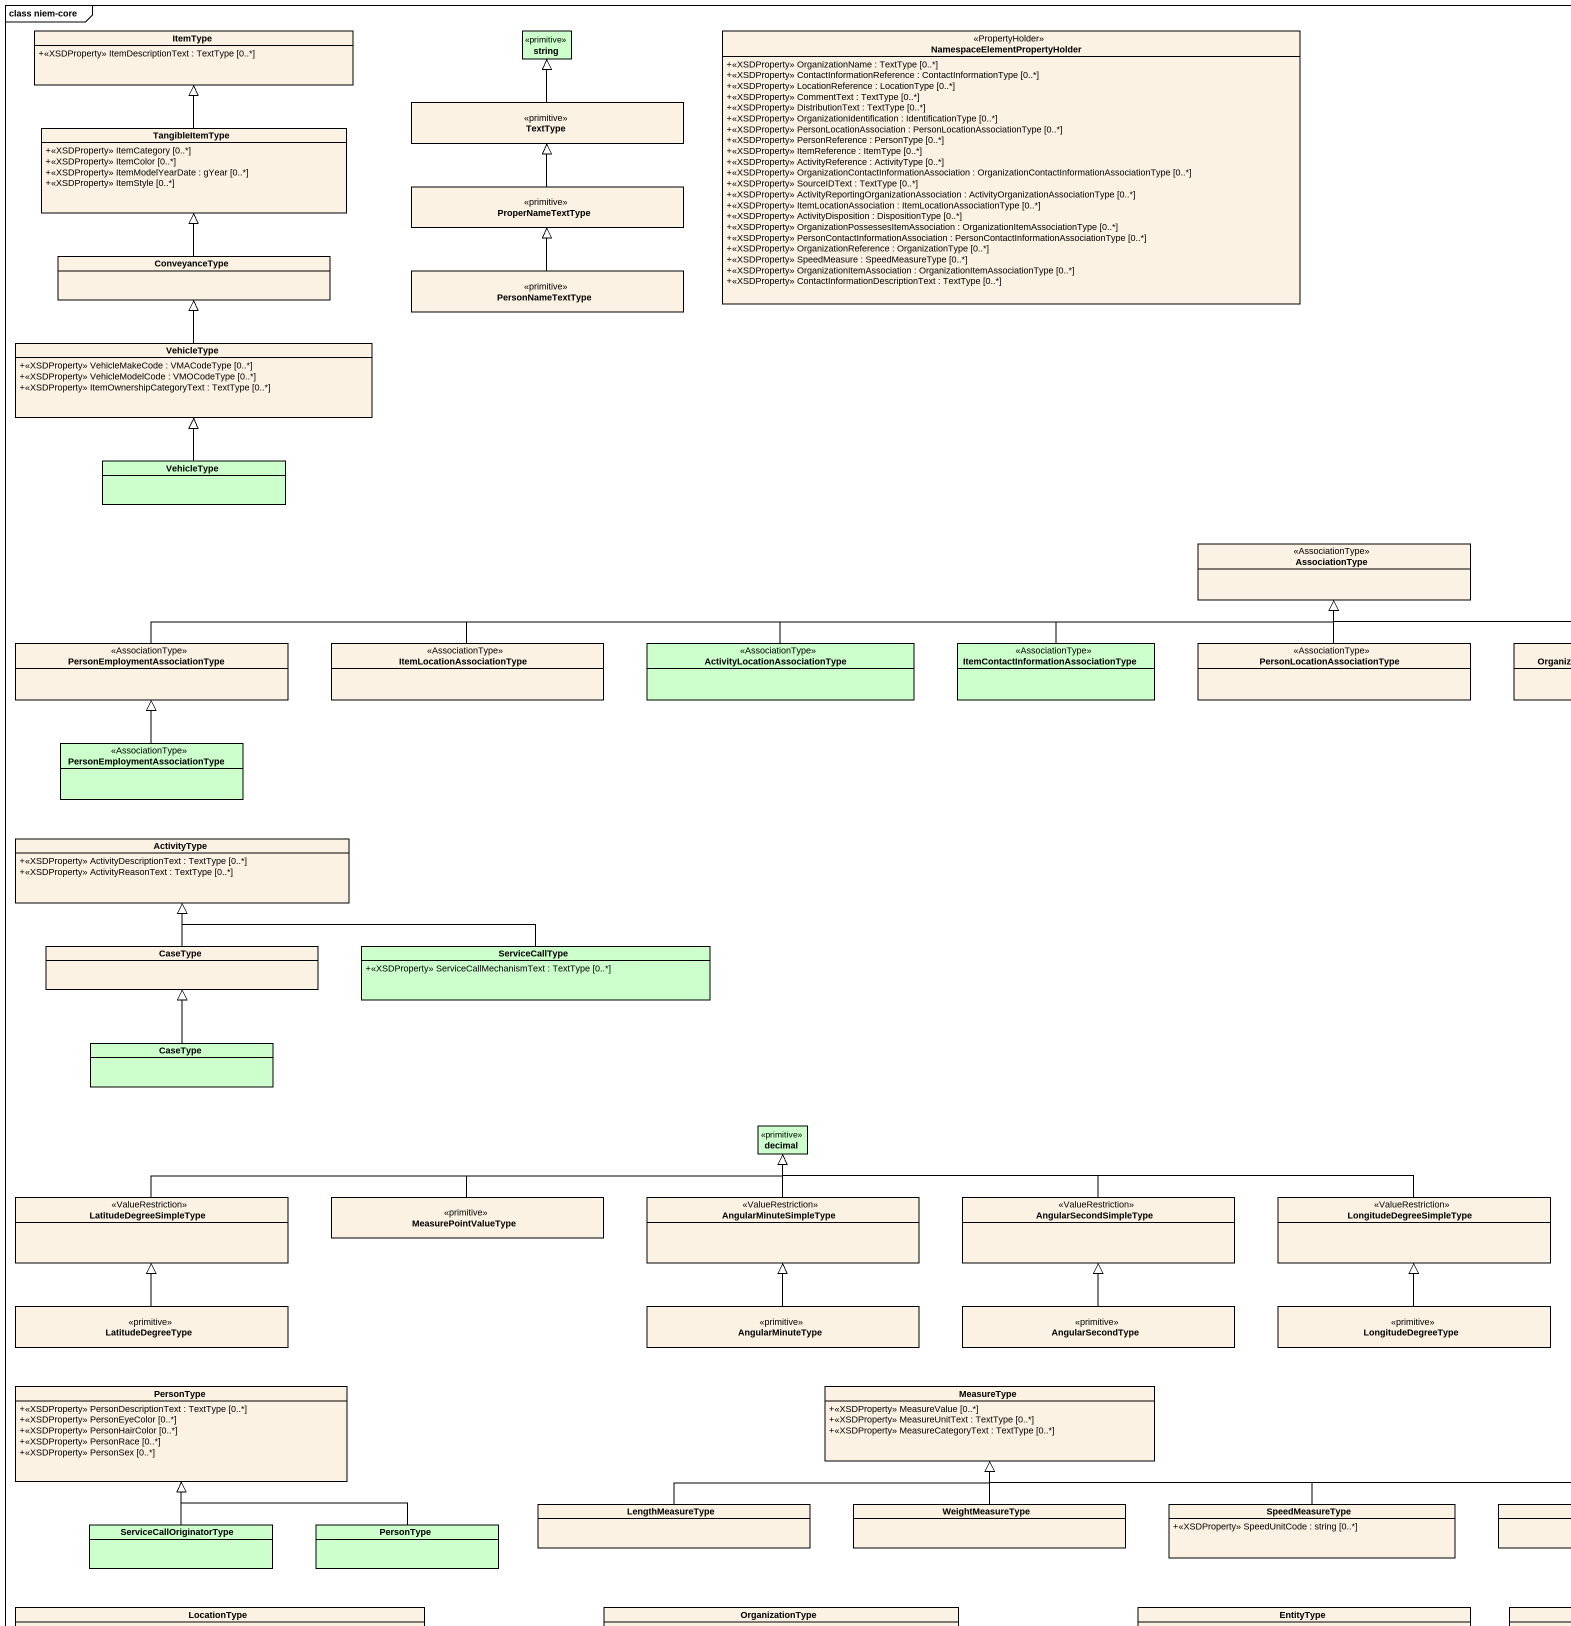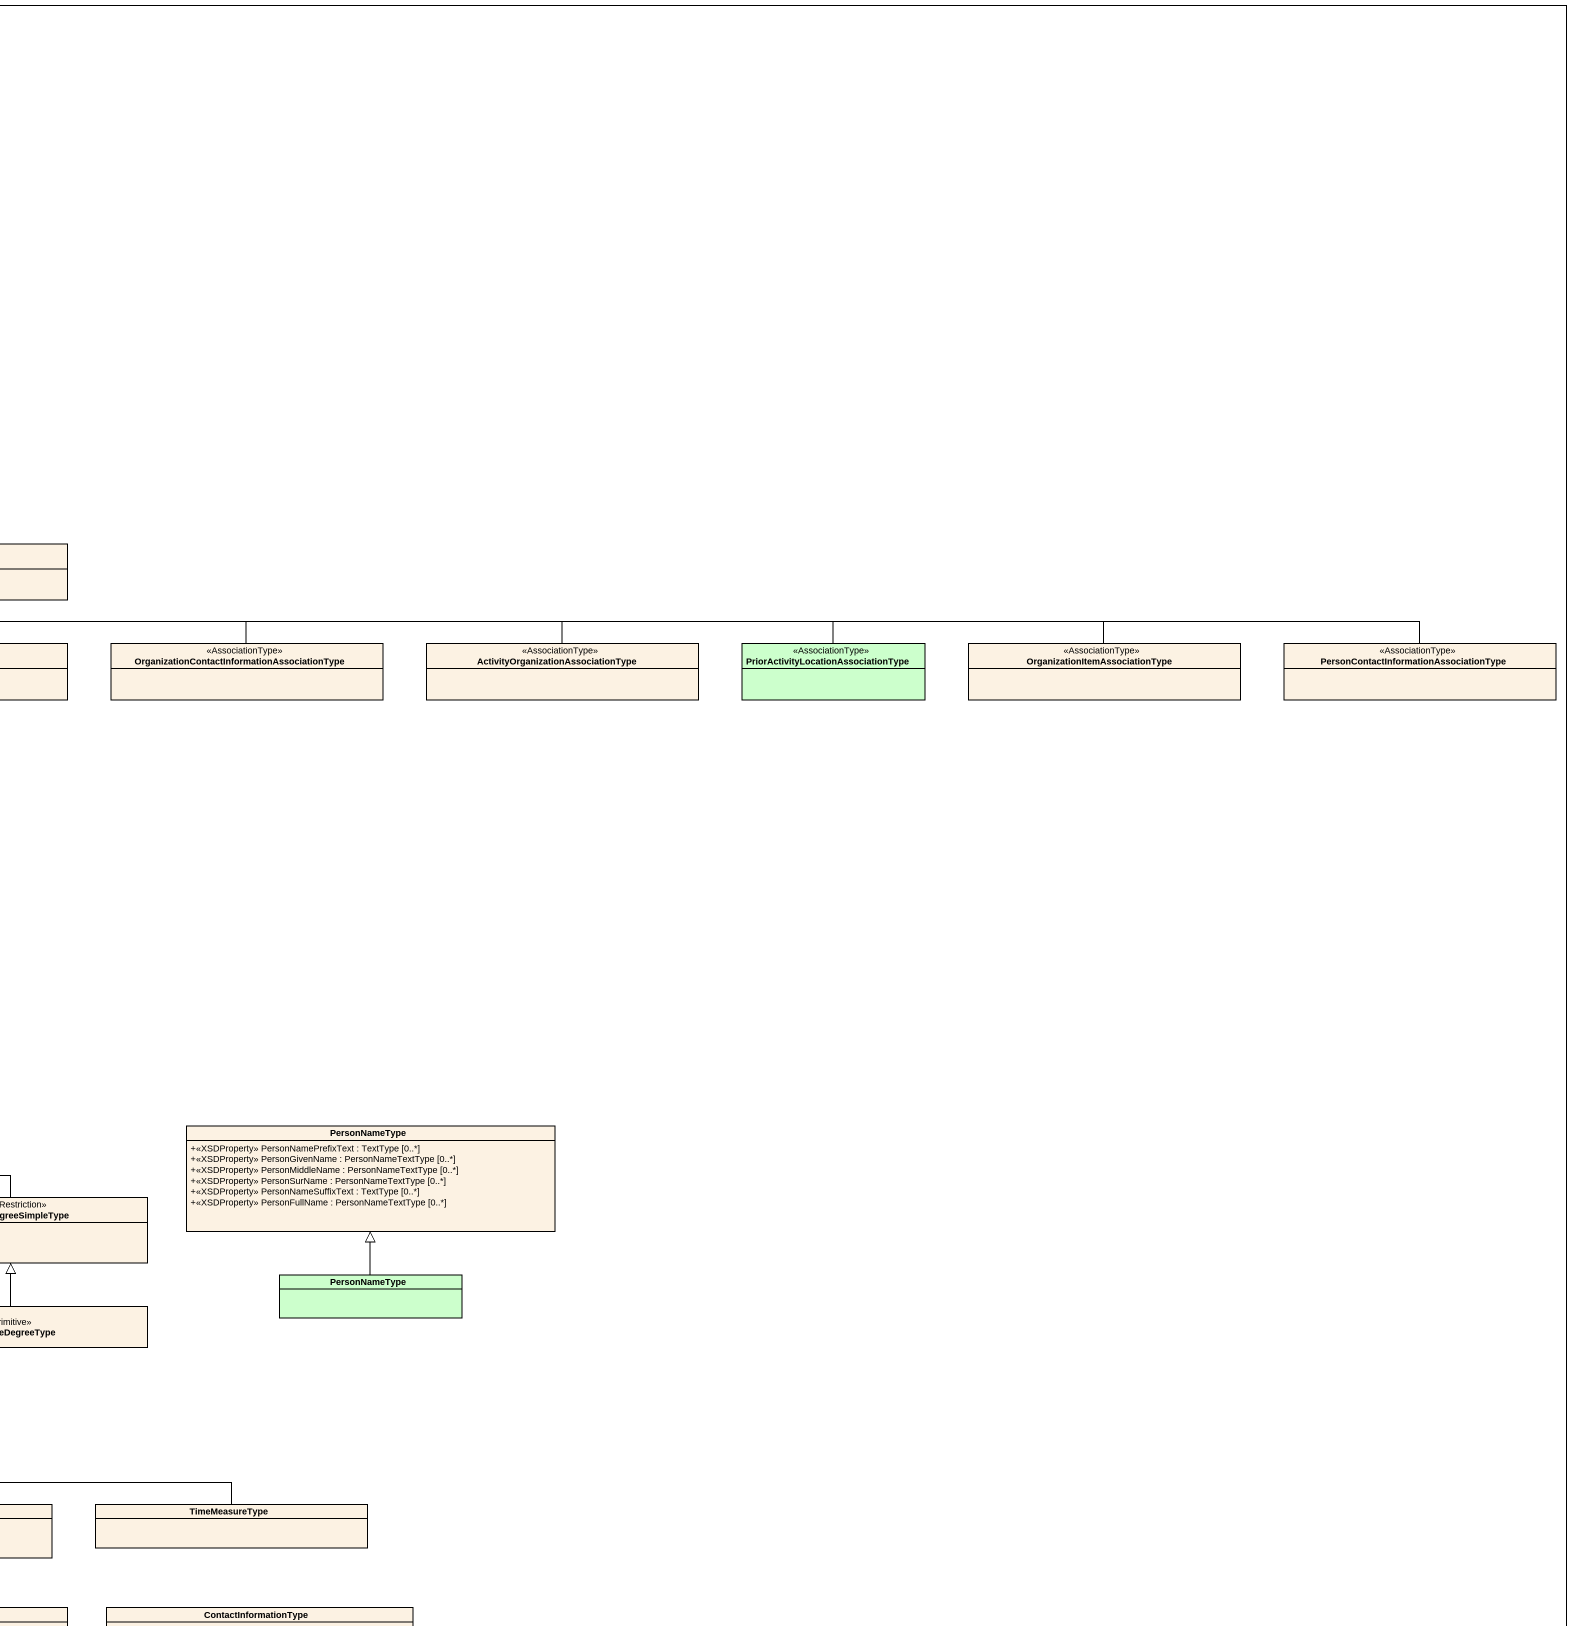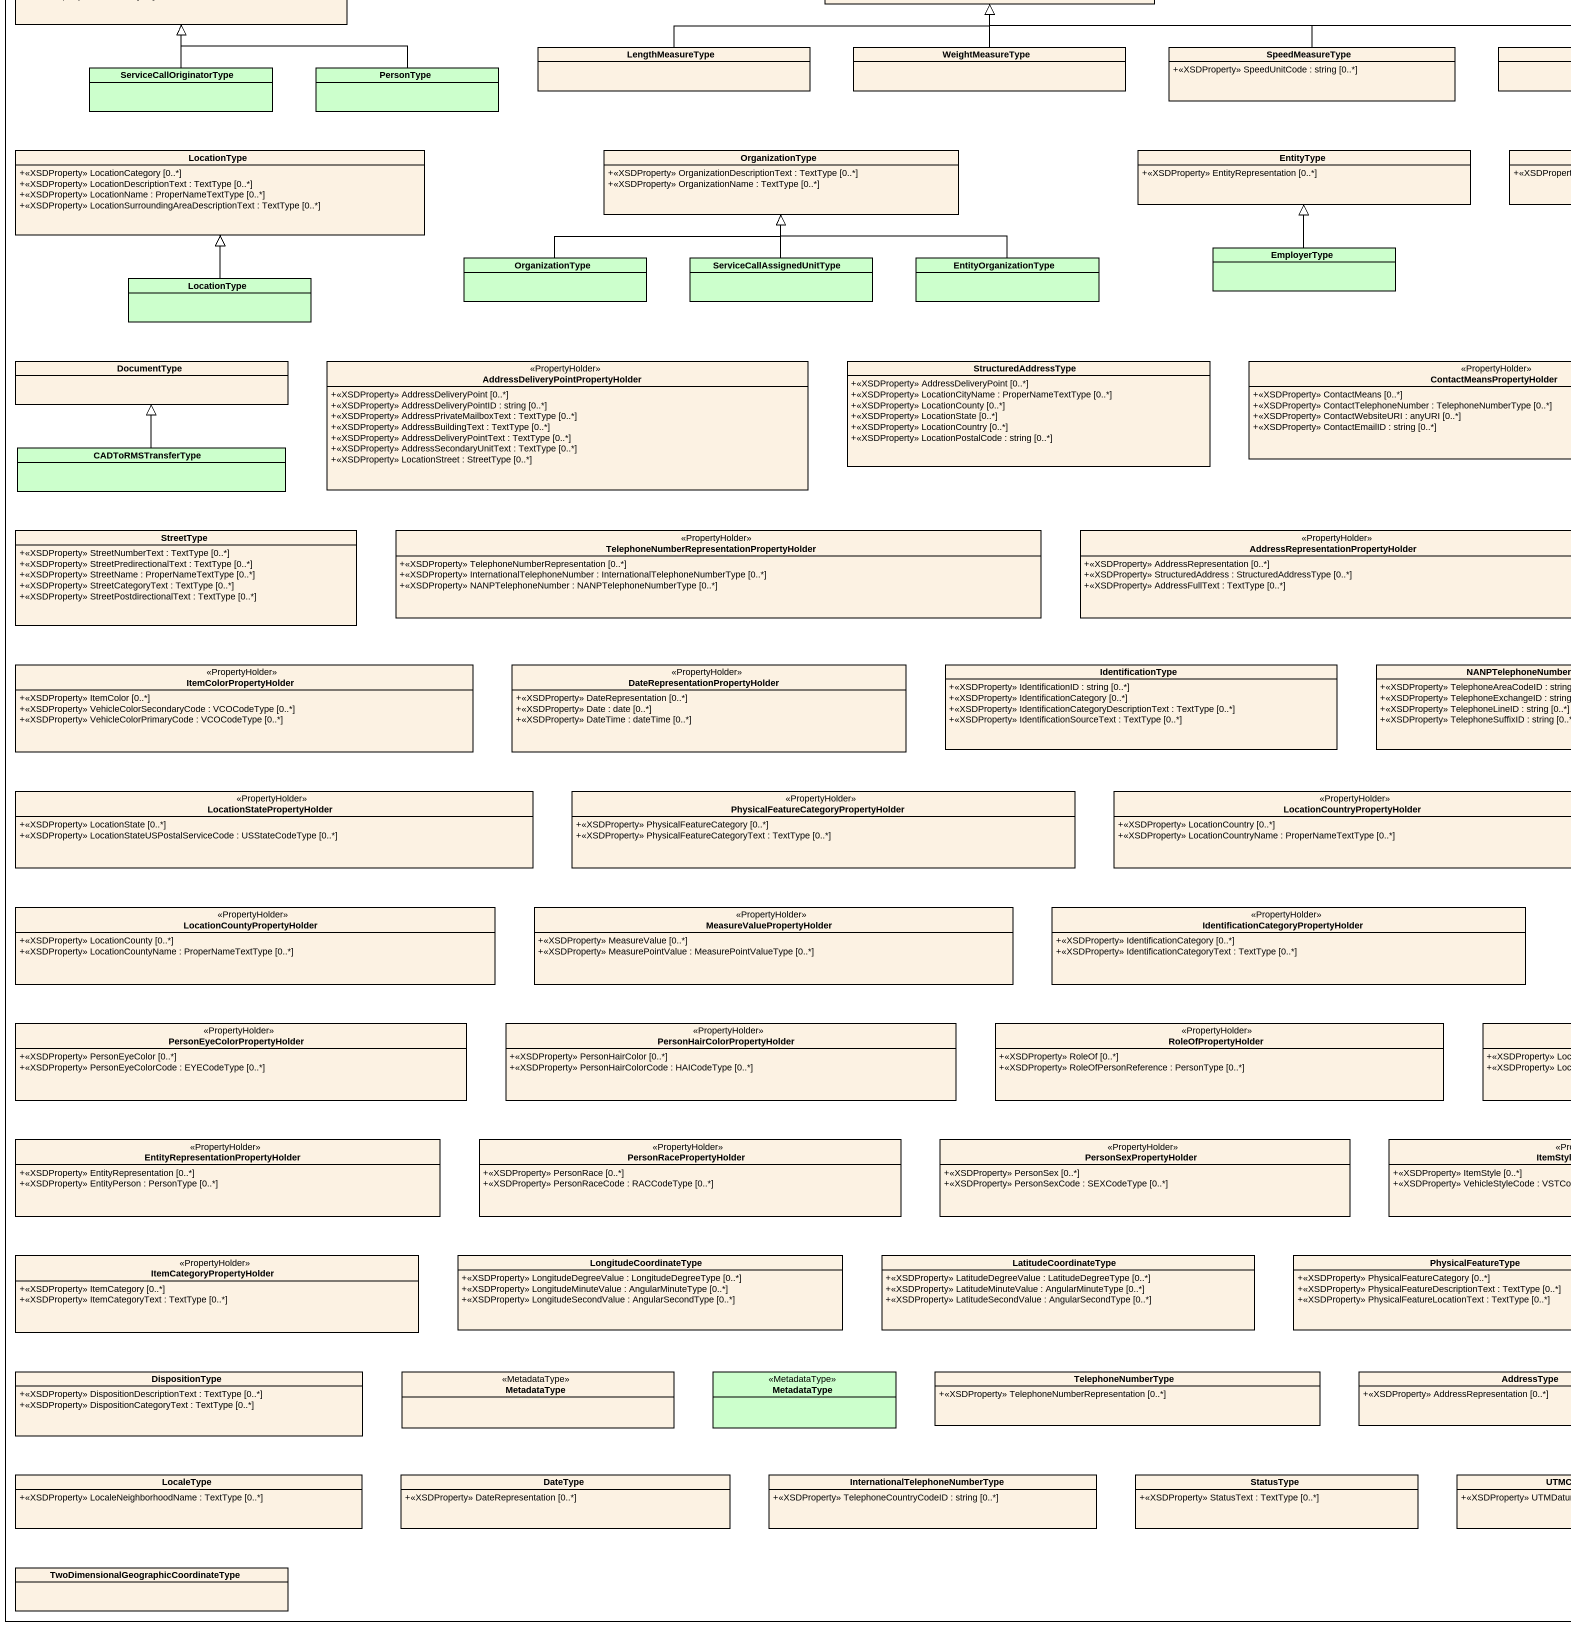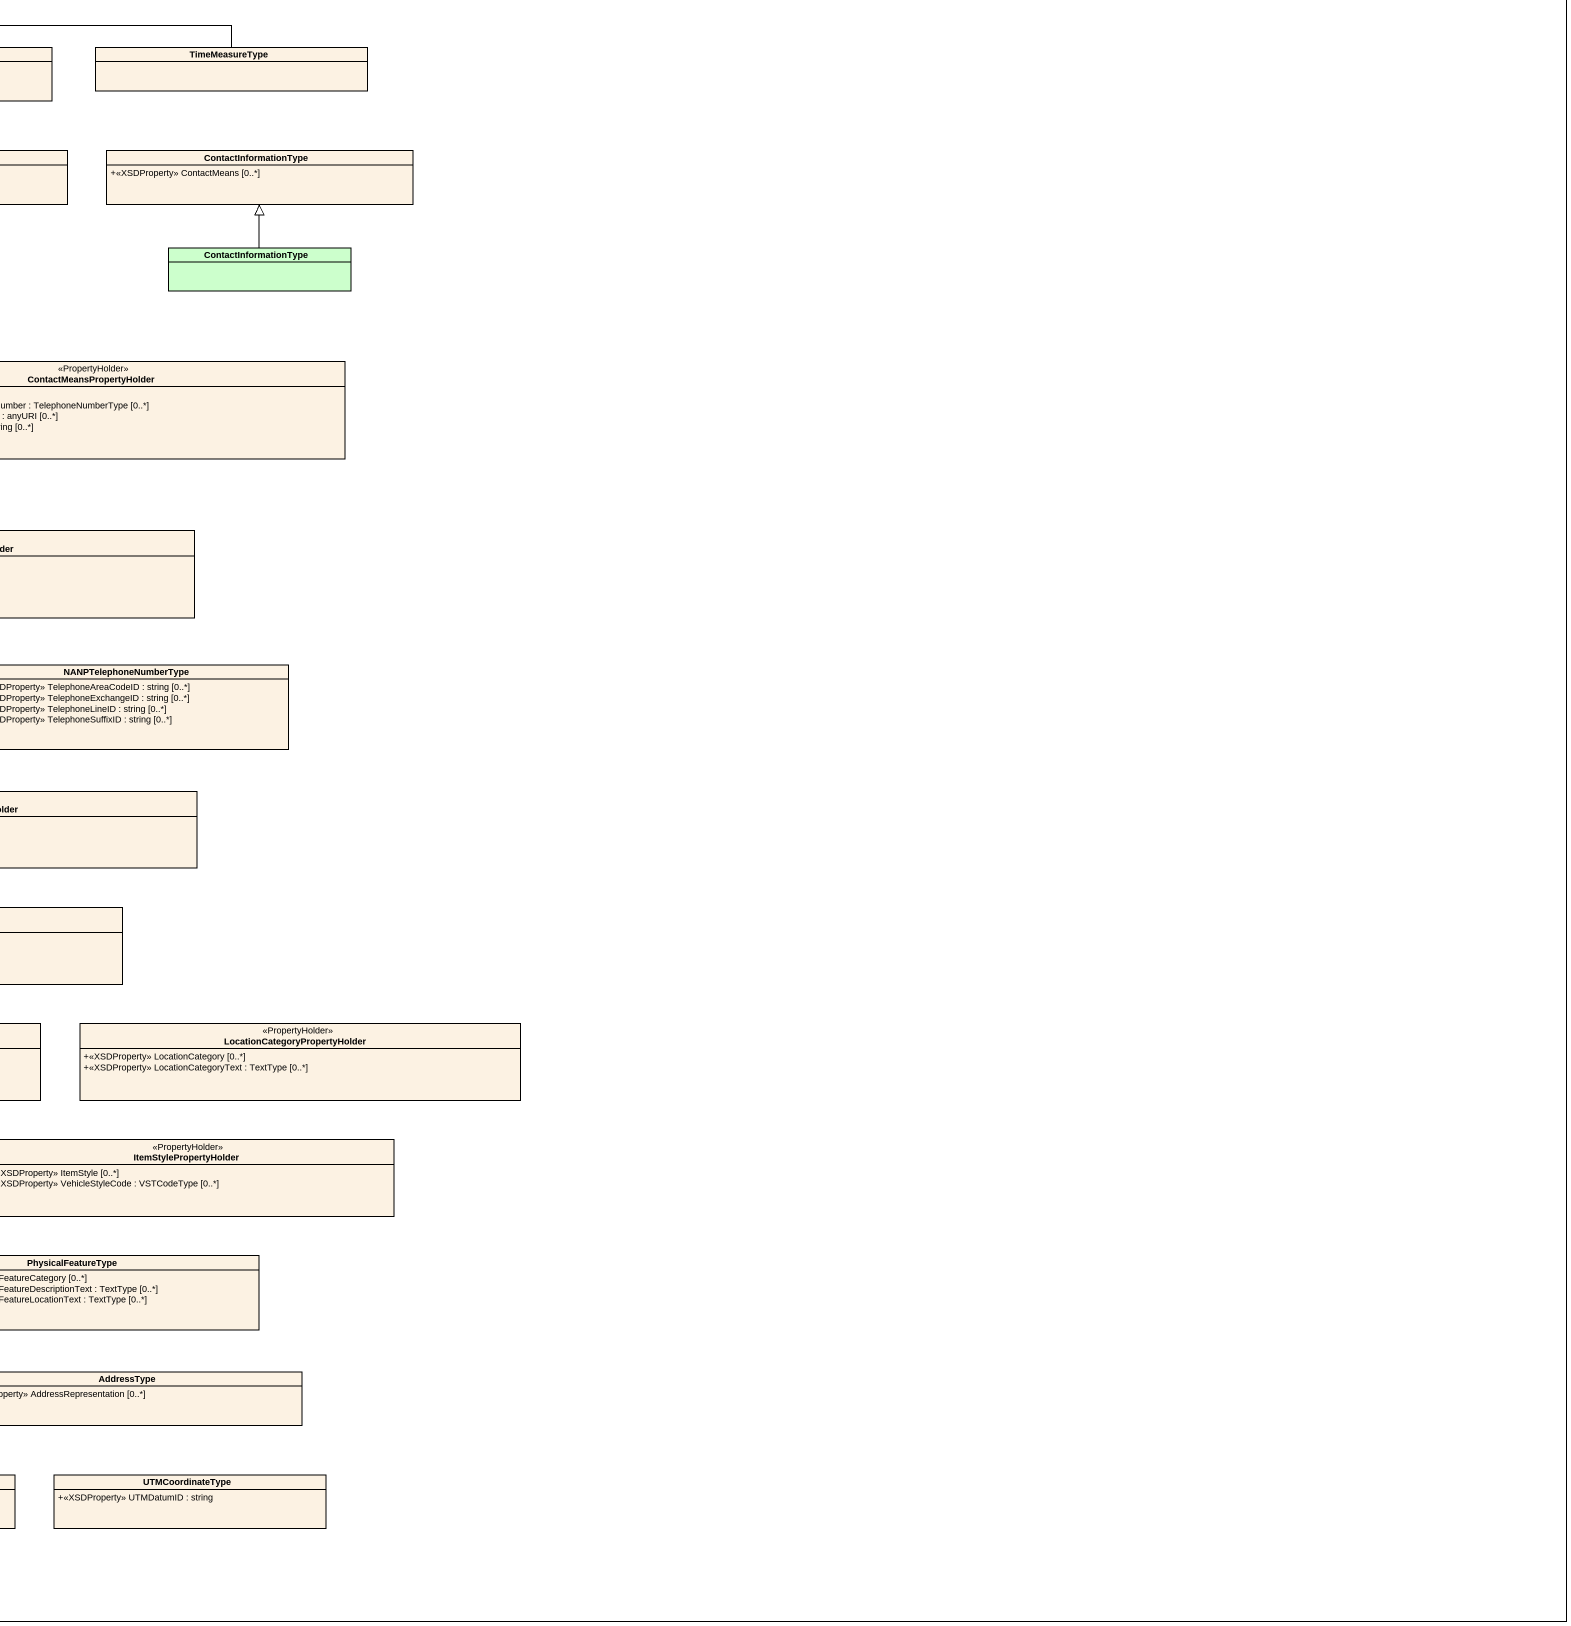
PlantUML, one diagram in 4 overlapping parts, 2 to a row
@startuml
mainframe class niem-core
hide circle
hide empty members
skinparam classAttributeIconSize 0
class ItemType {
  +<<XSDProperty>> ItemDescriptionText : TextType [0..*]
}
class string <<primitive>> #CCFFCC
class "NamespaceElementPropertyHolder" as NamespaceElementPropertyHold <<PropertyHolder>> {
  +<<XSDProperty>> OrganizationName : TextType [0..*]
  +<<XSDProperty>> ContactInformationReference : ContactInformationType [0..*]
  +<<XSDProperty>> LocationReference : LocationType [0..*]
  +<<XSDProperty>> CommentText : TextType [0..*]
  +<<XSDProperty>> DistributionText : TextType [0..*]
  +<<XSDProperty>> OrganizationIdentification : IdentificationType [0..*]
  +<<XSDProperty>> PersonLocationAssociation : PersonLocationAssociationType [0..*]
  +<<XSDProperty>> PersonReference : PersonType [0..*]
  +<<XSDProperty>> ItemReference : ItemType [0..*]
  +<<XSDProperty>> ActivityReference : ActivityType [0..*]
  +<<XSDProperty>> OrganizationContactInformationAssociation : OrganizationContactInformationAssociationType [0..*]
  +<<XSDProperty>> SourceIDText : TextType [0..*]
  +<<XSDProperty>> ActivityReportingOrganizationAssociation : ActivityOrganizationAssociationType [0..*]
  +<<XSDProperty>> ItemLocationAssociation : ItemLocationAssociationType [0..*]
  +<<XSDProperty>> ActivityDisposition : DispositionType [0..*]
  +<<XSDProperty>> OrganizationPossessesItemAssociation : OrganizationItemAssociationType [0..*]
  +<<XSDProperty>> PersonContactInformationAssociation : PersonContactInformationAssociationType [0..*]
  +<<XSDProperty>> OrganizationReference : OrganizationType [0..*]
  +<<XSDProperty>> SpeedMeasure : SpeedMeasureType [0..*]
  +<<XSDProperty>> OrganizationItemAssociation : OrganizationItemAssociationType [0..*]
  +<<XSDProperty>> ContactInformationDescriptionText : TextType [0..*]
}
class TextType <<primitive>>
class TangibleItemType {
  +<<XSDProperty>> ItemCategory [0..*]
  +<<XSDProperty>> ItemColor [0..*]
  +<<XSDProperty>> ItemModelYearDate : gYear [0..*]
  +<<XSDProperty>> ItemStyle [0..*]
}
class ProperNameTextType <<primitive>>
class ConveyanceType
class PersonNameTextType <<primitive>>
class VehicleType {
  +<<XSDProperty>> VehicleMakeCode : VMACodeType [0..*]
  +<<XSDProperty>> VehicleModelCode : VMOCodeType [0..*]
  +<<XSDProperty>> ItemOwnershipCategoryText : TextType [0..*]
}
class "VehicleType" as VehicleType_2 #CCFFCC
class AssociationType <<AssociationType>>
class "PersonEmploymentAssociationType" as PersonEmploymentAssociationT <<AssociationType>>
class ItemLocationAssociationType <<AssociationType>>
class "ActivityLocationAssociationType" as ActivityLocationAssociationT <<AssociationType>> #CCFFCC
class "ItemContactInformationAssociationType" as ItemContactInformationAssoci <<AssociationType>> #CCFFCC
class "PersonLocationAssociationType" as PersonLocationAssociationTyp <<AssociationType>>
class "OrganizationContactInformationAssociationType" as OrganizationContactInformati <<AssociationType>>
class "ActivityOrganizationAssociationType" as ActivityOrganizationAssociat <<AssociationType>>
class "PriorActivityLocationAssociationType" as PriorActivityLocationAssocia <<AssociationType>> #CCFFCC
class "OrganizationItemAssociationType" as OrganizationItemAssociationT <<AssociationType>>
class "PersonContactInformationAssociationType" as PersonContactInformationAsso <<AssociationType>>
class "PersonEmploymentAssociationType" as PersonEmploymentAssociationT_2 <<AssociationType>> #CCFFCC
class ActivityType {
  +<<XSDProperty>> ActivityDescriptionText : TextType [0..*]
  +<<XSDProperty>> ActivityReasonText : TextType [0..*]
}
class CaseType
class ServiceCallType #CCFFCC {
  +<<XSDProperty>> ServiceCallMechanismText : TextType [0..*]
}
class "CaseType" as CaseType_2 #CCFFCC
class decimal <<primitive>> #CCFFCC
class PersonNameType {
  +<<XSDProperty>> PersonNamePrefixText : TextType [0..*]
  +<<XSDProperty>> PersonGivenName : PersonNameTextType [0..*]
  +<<XSDProperty>> PersonMiddleName : PersonNameTextType [0..*]
  +<<XSDProperty>> PersonSurName : PersonNameTextType [0..*]
  +<<XSDProperty>> PersonNameSuffixText : TextType [0..*]
  +<<XSDProperty>> PersonFullName : PersonNameTextType [0..*]
}
class LatitudeDegreeSimpleType <<ValueRestriction>>
class MeasurePointValueType <<primitive>>
class AngularMinuteSimpleType <<ValueRestriction>>
class AngularSecondSimpleType <<ValueRestriction>>
class LongitudeDegreeSimpleType <<ValueRestriction>>
class "PersonNameType" as PersonNameType_2 #CCFFCC
class LatitudeDegreeType <<primitive>>
class AngularMinuteType <<primitive>>
class AngularSecondType <<primitive>>
class LongitudeDegreeType <<primitive>>
class PersonType {
  +<<XSDProperty>> PersonDescriptionText : TextType [0..*]
  +<<XSDProperty>> PersonEyeColor [0..*]
  +<<XSDProperty>> PersonHairColor [0..*]
  +<<XSDProperty>> PersonRace [0..*]
  +<<XSDProperty>> PersonSex [0..*]
}
class MeasureType {
  +<<XSDProperty>> MeasureValue [0..*]
  +<<XSDProperty>> MeasureUnitText : TextType [0..*]
  +<<XSDProperty>> MeasureCategoryText : TextType [0..*]
}
class LengthMeasureType
class WeightMeasureType
class SpeedMeasureType {
  +<<XSDProperty>> SpeedUnitCode : string [0..*]
}
class TimeMeasureType
class ServiceCallOriginatorType #CCFFCC
class "PersonType" as PersonType_2 #CCFFCC
class LocationType {
  +<<XSDProperty>> LocationCategory [0..*]
  +<<XSDProperty>> LocationDescriptionText : TextType [0..*]
  +<<XSDProperty>> LocationName : ProperNameTextType [0..*]
  +<<XSDProperty>> LocationSurroundingAreaDescriptionText : TextType [0..*]
}
class OrganizationType {
  +<<XSDProperty>> OrganizationDescriptionText : TextType [0..*]
  +<<XSDProperty>> OrganizationName : TextType [0..*]
}
class EntityType {
  +<<XSDProperty>> EntityRepresentation [0..*]
}
class ContactInformationType {
  +<<XSDProperty>> ContactMeans [0..*]
}
class EmployerType #CCFFCC
class "ContactInformationType" as ContactInformationType_2 #CCFFCC
class "LocationType" as LocationType_2 #CCFFCC
class "OrganizationType" as OrganizationType_2 #CCFFCC
class ServiceCallAssignedUnitType #CCFFCC
class EntityOrganizationType #CCFFCC
class DocumentType
class "AddressDeliveryPointPropertyHolder" as AddressDeliveryPointProperty <<PropertyHolder>> {
  +<<XSDProperty>> AddressDeliveryPoint [0..*]
  +<<XSDProperty>> AddressDeliveryPointID : string [0..*]
  +<<XSDProperty>> AddressPrivateMailboxText : TextType [0..*]
  +<<XSDProperty>> AddressBuildingText : TextType [0..*]
  +<<XSDProperty>> AddressDeliveryPointText : TextType [0..*]
  +<<XSDProperty>> AddressSecondaryUnitText : TextType [0..*]
  +<<XSDProperty>> LocationStreet : StreetType [0..*]
}
class StructuredAddressType {
  +<<XSDProperty>> AddressDeliveryPoint [0..*]
  +<<XSDProperty>> LocationCityName : ProperNameTextType [0..*]
  +<<XSDProperty>> LocationCounty [0..*]
  +<<XSDProperty>> LocationState [0..*]
  +<<XSDProperty>> LocationCountry [0..*]
  +<<XSDProperty>> LocationPostalCode : string [0..*]
}
class ContactMeansPropertyHolder <<PropertyHolder>> {
  +<<XSDProperty>> ContactMeans [0..*]
  +<<XSDProperty>> ContactTelephoneNumber : TelephoneNumberType [0..*]
  +<<XSDProperty>> ContactWebsiteURI : anyURI [0..*]
  +<<XSDProperty>> ContactEmailID : string [0..*]
}
class CADToRMSTransferType #CCFFCC
class StreetType {
  +<<XSDProperty>> StreetNumberText : TextType [0..*]
  +<<XSDProperty>> StreetPredirectionalText : TextType [0..*]
  +<<XSDProperty>> StreetName : ProperNameTextType [0..*]
  +<<XSDProperty>> StreetCategoryText : TextType [0..*]
  +<<XSDProperty>> StreetPostdirectionalText : TextType [0..*]
}
class "TelephoneNumberRepresentationPropertyHolder" as TelephoneNumberRepresentatio <<PropertyHolder>> {
  +<<XSDProperty>> TelephoneNumberRepresentation [0..*]
  +<<XSDProperty>> InternationalTelephoneNumber : InternationalTelephoneNumberType [0..*]
  +<<XSDProperty>> NANPTelephoneNumber : NANPTelephoneNumberType [0..*]
}
class "AddressRepresentationPropertyHolder" as AddressRepresentationPropert <<PropertyHolder>> {
  +<<XSDProperty>> AddressRepresentation [0..*]
  +<<XSDProperty>> StructuredAddress : StructuredAddressType [0..*]
  +<<XSDProperty>> AddressFullText : TextType [0..*]
}
class ItemColorPropertyHolder <<PropertyHolder>> {
  +<<XSDProperty>> ItemColor [0..*]
  +<<XSDProperty>> VehicleColorSecondaryCode : VCOCodeType [0..*]
  +<<XSDProperty>> VehicleColorPrimaryCode : VCOCodeType [0..*]
}
class "DateRepresentationPropertyHolder" as DateRepresentationPropertyHo <<PropertyHolder>> {
  +<<XSDProperty>> DateRepresentation [0..*]
  +<<XSDProperty>> Date : date [0..*]
  +<<XSDProperty>> DateTime : dateTime [0..*]
}
class IdentificationType {
  +<<XSDProperty>> IdentificationID : string [0..*]
  +<<XSDProperty>> IdentificationCategory [0..*]
  +<<XSDProperty>> IdentificationCategoryDescriptionText : TextType [0..*]
  +<<XSDProperty>> IdentificationSourceText : TextType [0..*]
}
class NANPTelephoneNumberType {
  +<<XSDProperty>> TelephoneAreaCodeID : string [0..*]
  +<<XSDProperty>> TelephoneExchangeID : string [0..*]
  +<<XSDProperty>> TelephoneLineID : string [0..*]
  +<<XSDProperty>> TelephoneSuffixID : string [0..*]
}
class LocationStatePropertyHolder <<PropertyHolder>> {
  +<<XSDProperty>> LocationState [0..*]
  +<<XSDProperty>> LocationStateUSPostalServiceCode : USStateCodeType [0..*]
}
class "PhysicalFeatureCategoryPropertyHolder" as PhysicalFeatureCategoryPrope <<PropertyHolder>> {
  +<<XSDProperty>> PhysicalFeatureCategory [0..*]
  +<<XSDProperty>> PhysicalFeatureCategoryText : TextType [0..*]
}
class "LocationCountryPropertyHolder" as LocationCountryPropertyHolde <<PropertyHolder>> {
  +<<XSDProperty>> LocationCountry [0..*]
  +<<XSDProperty>> LocationCountryName : ProperNameTextType [0..*]
}
class LocationCountyPropertyHolder <<PropertyHolder>> {
  +<<XSDProperty>> LocationCounty [0..*]
  +<<XSDProperty>> LocationCountyName : ProperNameTextType [0..*]
}
class MeasureValuePropertyHolder <<PropertyHolder>> {
  +<<XSDProperty>> MeasureValue [0..*]
  +<<XSDProperty>> MeasurePointValue : MeasurePointValueType [0..*]
}
class "IdentificationCategoryPropertyHolder" as IdentificationCategoryProper <<PropertyHolder>> {
  +<<XSDProperty>> IdentificationCategory [0..*]
  +<<XSDProperty>> IdentificationCategoryText : TextType [0..*]
}
class PersonEyeColorPropertyHolder <<PropertyHolder>> {
  +<<XSDProperty>> PersonEyeColor [0..*]
  +<<XSDProperty>> PersonEyeColorCode : EYECodeType [0..*]
}
class "PersonHairColorPropertyHolder" as PersonHairColorPropertyHolde <<PropertyHolder>> {
  +<<XSDProperty>> PersonHairColor [0..*]
  +<<XSDProperty>> PersonHairColorCode : HAICodeType [0..*]
}
class RoleOfPropertyHolder <<PropertyHolder>> {
  +<<XSDProperty>> RoleOf [0..*]
  +<<XSDProperty>> RoleOfPersonReference : PersonType [0..*]
}
class "LocationCategoryPropertyHolder" as LocationCategoryPropertyHold <<PropertyHolder>> {
  +<<XSDProperty>> LocationCategory [0..*]
  +<<XSDProperty>> LocationCategoryText : TextType [0..*]
}
class "EntityRepresentationPropertyHolder" as EntityRepresentationProperty <<PropertyHolder>> {
  +<<XSDProperty>> EntityRepresentation [0..*]
  +<<XSDProperty>> EntityPerson : PersonType [0..*]
}
class PersonRacePropertyHolder <<PropertyHolder>> {
  +<<XSDProperty>> PersonRace [0..*]
  +<<XSDProperty>> PersonRaceCode : RACCodeType [0..*]
}
class PersonSexPropertyHolder <<PropertyHolder>> {
  +<<XSDProperty>> PersonSex [0..*]
  +<<XSDProperty>> PersonSexCode : SEXCodeType [0..*]
}
class ItemStylePropertyHolder <<PropertyHolder>> {
  +<<XSDProperty>> ItemStyle [0..*]
  +<<XSDProperty>> VehicleStyleCode : VSTCodeType [0..*]
}
class ItemCategoryPropertyHolder <<PropertyHolder>> {
  +<<XSDProperty>> ItemCategory [0..*]
  +<<XSDProperty>> ItemCategoryText : TextType [0..*]
}
class LongitudeCoordinateType {
  +<<XSDProperty>> LongitudeDegreeValue : LongitudeDegreeType [0..*]
  +<<XSDProperty>> LongitudeMinuteValue : AngularMinuteType [0..*]
  +<<XSDProperty>> LongitudeSecondValue : AngularSecondType [0..*]
}
class LatitudeCoordinateType {
  +<<XSDProperty>> LatitudeDegreeValue : LatitudeDegreeType [0..*]
  +<<XSDProperty>> LatitudeMinuteValue : AngularMinuteType [0..*]
  +<<XSDProperty>> LatitudeSecondValue : AngularSecondType [0..*]
}
class PhysicalFeatureType {
  +<<XSDProperty>> PhysicalFeatureCategory [0..*]
  +<<XSDProperty>> PhysicalFeatureDescriptionText : TextType [0..*]
  +<<XSDProperty>> PhysicalFeatureLocationText : TextType [0..*]
}
class DispositionType {
  +<<XSDProperty>> DispositionDescriptionText : TextType [0..*]
  +<<XSDProperty>> DispositionCategoryText : TextType [0..*]
}
class MetadataType <<MetadataType>>
class "MetadataType" as MetadataType_2 <<MetadataType>> #CCFFCC
class TelephoneNumberType {
  +<<XSDProperty>> TelephoneNumberRepresentation [0..*]
}
class AddressType {
  +<<XSDProperty>> AddressRepresentation [0..*]
}
class LocaleType {
  +<<XSDProperty>> LocaleNeighborhoodName : TextType [0..*]
}
class DateType {
  +<<XSDProperty>> DateRepresentation [0..*]
}
class "InternationalTelephoneNumberType" as InternationalTelephoneNumber {
  +<<XSDProperty>> TelephoneCountryCodeID : string [0..*]
}
class StatusType {
  +<<XSDProperty>> StatusText : TextType [0..*]
}
class UTMCoordinateType {
  +<<XSDProperty>> UTMDatumID : string
}
class "TwoDimensionalGeographicCoordinateType" as TwoDimensionalGeographicCoor
TextType -up-|> string
TangibleItemType -up-|> ItemType
ProperNameTextType -up-|> TextType
ConveyanceType -up-|> TangibleItemType
PersonNameTextType -up-|> ProperNameTextType
VehicleType -up-|> ConveyanceType
VehicleType_2 -up-|> VehicleType
PersonEmploymentAssociationT -right-|> AssociationType
ItemLocationAssociationType -right-|> AssociationType
ActivityLocationAssociationT -right-|> AssociationType
ItemContactInformationAssoci -right-|> AssociationType
PersonLocationAssociationTyp -up-|> AssociationType
OrganizationContactInformati -left-|> AssociationType
ActivityOrganizationAssociat -left-|> AssociationType
PriorActivityLocationAssocia -left-|> AssociationType
OrganizationItemAssociationT -left-|> AssociationType
PersonContactInformationAsso -left-|> AssociationType
PersonEmploymentAssociationT_2 -up-|> PersonEmploymentAssociationT
CaseType -up-|> ActivityType
ServiceCallType -left-|> ActivityType
CaseType_2 -up-|> CaseType
LatitudeDegreeSimpleType -right-|> decimal
MeasurePointValueType -right-|> decimal
AngularMinuteSimpleType -up-|> decimal
AngularSecondSimpleType -left-|> decimal
LongitudeDegreeSimpleType -left-|> decimal
PersonNameType_2 -up-|> PersonNameType
LatitudeDegreeType -up-|> LatitudeDegreeSimpleType
AngularMinuteType -up-|> AngularMinuteSimpleType
AngularSecondType -up-|> AngularSecondSimpleType
LongitudeDegreeType -up-|> LongitudeDegreeSimpleType
LengthMeasureType -right-|> MeasureType
WeightMeasureType -up-|> MeasureType
SpeedMeasureType -left-|> MeasureType
TimeMeasureType -left-|> MeasureType
ServiceCallOriginatorType -up-|> PersonType
PersonType_2 -left-|> PersonType
EmployerType -up-|> EntityType
ContactInformationType_2 -up-|> ContactInformationType
LocationType_2 -up-|> LocationType
OrganizationType_2 -right-|> OrganizationType
ServiceCallAssignedUnitType -up-|> OrganizationType
EntityOrganizationType -left-|> OrganizationType
CADToRMSTransferType -up-|> DocumentType
@enduml
